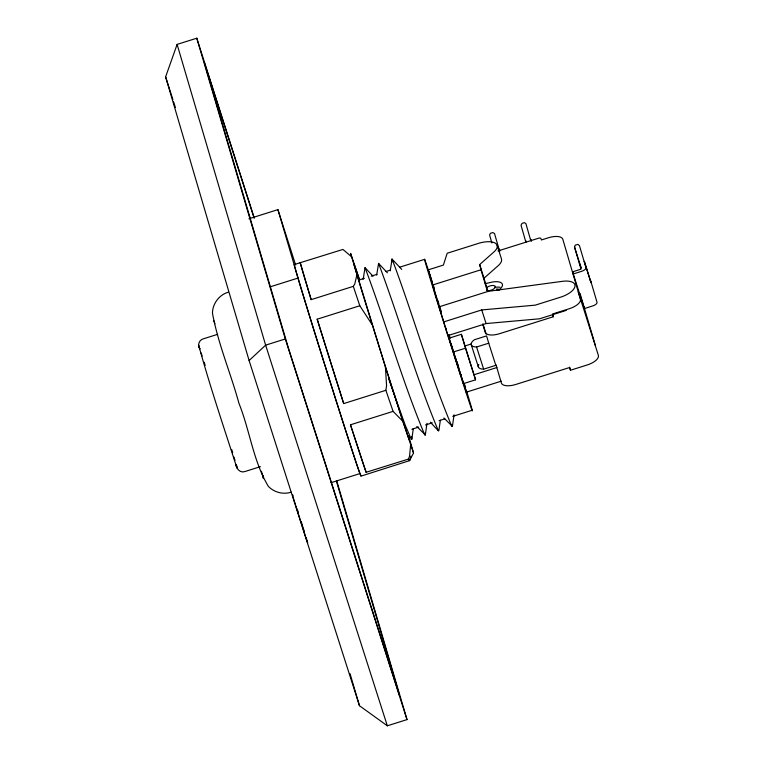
<?xml version="1.0" encoding="UTF-8"?>
<svg xmlns="http://www.w3.org/2000/svg" width="764" height="764" viewBox="0 0 764 764"><rect width="100%" height="100%" fill="white"/><g stroke="black" fill="none" stroke-linecap="round" stroke-linejoin="round"><path stroke-width="1.15" d="M198.774 346.035C198.143 342.988 200.139 339.732 203.128 338.901L217.616 334.336M410.621 445.059L409.552 456.28L408.339 459.126L366.118 472.286A111.095 1.003 72.5 0 1 351.153 426.904L350.475 424.794L393.097 411.366L402.771 421.231L413.544 453.023L409.542 460.644L360.942 476.134M388.532 378.505L405.006 424.612L411.28 439.31L411.806 439.185L413.286 428.747M416.81 426.484L425.338 434.926L426.99 423.323M440.36 420.219L438.87 430.667L438.355 430.781L430.352 422.225M443.884 417.956L452.412 426.398L454.055 414.795M363.139 279.385L365.03 267.658L373.052 276.215M376.671 275.116L378.572 263.399L387.386 272.815M390.203 270.857L392.104 259.13L401.73 269.406M393.097 411.366L385.868 390.299L386.574 385.724L385.4 366.892L350.59 253.39L359.577 279.767M356.845 275.04L354.763 284.017L353.321 286.357L311.158 299.641L310.719 298.208A111.095 1.003 72.5 0 1 300.252 262.692L294.197 264.602A111.095 1.003 72.5 0 0 330.287 382.306A111.095 1.003 72.5 0 0 360.665 474.893M409.695 460.415L410.898 456.165M574.576 247.259L575.139 245.234L577.956 244.356L579.475 245.712L585.931 267.629A5.138 2.225 -17.7 0 1 581.662 271.306L573.239 273.961L572.608 271.831L581.032 269.176L574.576 247.259L581.003 267.362M336.666 480.594L407.011 719.602L387.329 725.8L359.472 705.726L249.102 360.532L165.616 76.868L177.114 44.398L196.787 38.2L254.192 217.73M249.102 360.532L265.633 345.156L285.306 338.958L196.787 38.2M439.138 306.813L487.575 291.562L486.496 288.066A53.184 0.477 72.5 0 1 481.148 269.721L479.639 264.592L494.241 251.671A17.534 7.573 -17.7 0 0 495.253 243.153A17.534 7.573 -17.7 0 0 479.887 242.942L447.188 253.247L443.397 265.079L428.26 269.845L432.711 284.972A53.184 0.477 72.5 0 0 439.138 306.813L447.952 335.577L486.095 323.564L539.604 318.789L566.239 310.394M487.948 291.638L483.994 278.22L498.596 265.309A17.534 7.573 -17.7 0 0 501.509 259.053L497.154 245.416M228.073 292.249C219.077 294.942 212.535 303.766 212.459 313.144C218.084 343.924 230.766 373.252 238.989 403.449C249.857 430.485 253.276 461.361 268.374 486.401C274.114 492.408 283.263 494.766 291.17 492.188M248.921 218.771L277.924 209.632L295.639 265.032M300.252 262.692L342.95 249.436L351.421 256.637M270.169 286.834L298.065 278.048L277.924 209.632M358.736 280.082L364.418 278.297M371.237 276.148L376.919 274.362M386.011 271.497L390.557 270.064M399.648 267.199L424.65 259.33M385.868 390.299L343.695 403.583L343.198 402.036A111.095 1.003 72.5 0 1 317.776 321.138L317.184 319.19L359.796 305.762L372.125 324.652M432.711 284.972L481.148 269.721M443.588 321.95L481.731 309.936L535.239 305.151L561.884 296.766A17.534 7.573 -17.7 0 0 575.025 285.688A17.534 7.573 -17.7 0 0 561.741 281.419L487.537 291.428M448.85 338.242L461.38 334.298L475.58 379.813L463.471 383.633L450.941 343.81L456.366 360.856M552.764 314.653L553.375 316.735L499.446 333.725A13.303 5.74 -17.7 0 1 485.13 332.197L482.791 324.261M464.732 346.035L471.493 343.905M572.608 271.831L584.317 308.589L592.73 305.934A5.138 2.225 -17.7 0 0 597.009 302.257L590.553 280.34L589.493 278.717M453.358 352.003L465.467 348.193L461.38 334.298M476.583 347.009L488.731 343.189L486.582 335.893L474.434 339.722A10.887 4.699 -17.7 0 0 476.583 347.009L483.66 369.155L495.807 365.326L488.731 343.189M474.377 374.627L496.925 367.522M461.981 378.533L466.336 392.171L501.26 381.169M260.428 466.661L244.824 471.579C240.106 473.288 236.267 468.618 235.742 464.321C223.012 424.755 209.642 385.276 198.669 345.204M496.017 364.839L501.365 382.974A13.303 5.74 -17.7 0 0 515.671 384.502L569.61 367.513L570.479 370.234L587.296 364.944A13.332 5.759 -17.7 0 0 598.384 355.413L578.262 291.896M411.853 429.253L418.672 427.105M425.491 424.965L432.309 422.817M439.119 420.668L444.801 418.873M452.756 416.37L472.076 410.287M331.118 482.657L360.121 473.527A107.915 0.974 72.5 0 1 334.833 396.545A107.915 0.974 72.5 0 1 298.065 278.048M497.994 250.945L538.821 238.148A2.531 1.089 -17.7 0 1 540.807 238.292L541.418 239.972L548.476 237.747A13.332 5.759 -17.7 0 1 562.82 239.266L580.401 299.182A13.332 5.759 -17.7 0 1 569.314 308.713L552.506 314.004L553.375 316.735M485.14 283.683L489.609 282.67A12.549 5.415 -17.7 0 1 501.681 283.138A12.549 5.415 -17.7 0 1 498.052 290.511M408.339 459.126L409.542 460.644M451.887 426.522C428.986 371.896 413.018 314.548 392.104 259.13M438.355 430.781C415.454 376.155 399.476 318.808 378.572 263.399M424.822 435.041C401.921 380.415 385.944 323.077 365.03 267.658M199.958 348.718L198.974 346.837L199.738 348.919M526.033 241.472L525.785 240.822L525.995 241.701M235.742 464.321L237.174 468.236M579.589 263.399L579.408 262.978M292.44 494.499L292.908 495.788M307.615 542.803L306.202 538.677M213.901 320.842L214.913 323.783M499.857 250.745L499.264 249.074L499.57 250.286M531.381 241.271L530.693 239.285L530.894 240.163M201.133 352.978L202.135 355.995M353.321 286.357L359.796 305.762M350.475 424.794L366.166 472.41M456.719 361.964L461.055 375.439M305.858 537.627L295.534 505.023M204.179 362.222L205.201 365.354M402.771 421.231L385.4 366.892M580.621 266.531L581.127 268.107M475.58 379.813L465.467 348.193M456.442 362.165L461.064 376.509L460.434 374.35M479.639 264.592L483.994 278.22M481.731 309.936L486.095 323.564M482.943 323.946L486.133 333.916M471.245 344.707L478.331 366.854M428.26 269.845L440.952 311.798M439.472 306.058L441.277 311.693M448.84 335.367L449.557 337.621M448.248 335.377L452.565 348.9M455.086 356.788L458.524 367.876M254.145 218.218L204.341 62.457L288.219 347.429L399.457 695.345L336.466 481.33M285.306 338.958L407.011 719.602M387.329 725.8L265.633 345.156L177.114 44.398M165.616 76.868L172.874 99.578M173.609 101.851L175.424 107.533M456.089 361.066L448.029 335.138M297.244 509.13L298.208 512.128M317.184 319.19L343.695 403.583M301.159 521.478L302.773 526.635M303.117 527.762L304.521 532.279M294.092 500.305L295.248 504.078M231.693 449.509L232.686 452.737M579.656 263.866L580.115 265.404M306.221 537.866L306.746 539.604M293.309 497.708L293.834 499.436M233.994 457.092L234.968 460.367M580.048 293.433L595.366 345.404M583.686 306.459L584.317 308.589M569.562 367.112L570.479 370.234M457.063 361.83L458.706 367.398M460.663 374.083L463.471 383.633M449.012 335.549L449.643 337.717M437.887 300.663L438.832 303.9M445.613 327.651L446.281 329.914M408.883 436.788L413.544 453.023M300.328 262.864L311.158 299.641M350.046 673.695L359.472 705.726M261.441 471.264L263.465 478.541L262.835 475.256M499.675 251.49L494.509 233.517L492.799 232.562L490.373 233.326L489.6 235.054L491.863 242.923M530.741 240.526L525.918 223.671L524.457 222.62L522.041 223.374L521.038 225.265L525.852 242.121M307.004 540.463L307.567 542.45M292.488 494.862L293.051 496.839M236.162 464.464L236.878 467.453L236.601 465.352M391.875 259.254L392.362 261.699M198.821 346.207L198.927 347.018M452.212 424.603L452.412 426.398M425.147 433.131L425.338 434.926M411.509 436.502L411.806 439.185M486.343 287.885A5.081 2.196 -17.7 0 1 493.439 285.507A5.081 2.196 -17.7 0 1 494.041 288.706A5.081 2.196 -17.7 0 1 486.84 290.53M494.499 287.407A12.549 5.415 -17.7 0 1 500.105 287.254M496.638 288.983A8.891 3.839 -17.7 0 1 499.694 289.69M496.982 290.072A8.891 3.839 -17.7 0 1 498.72 290.282M483.66 369.155A10.887 4.699 -17.7 0 1 478.847 364.447M463.805 382.898A70.489 0.64 72.5 0 1 465.286 387.94M465.811 389.764A70.489 0.64 72.5 0 1 466.336 392.171M466.298 390.118A79.351 0.716 72.5 0 1 464.101 386.536A79.351 0.716 72.5 0 1 430.466 279.614A79.351 0.716 72.5 0 1 432.577 282.957M433.369 285.392A79.351 0.716 72.5 0 1 434.353 288.448M449.156 334.928A79.351 0.716 72.5 0 1 450.187 338.223M464.617 384.626A79.351 0.716 72.5 0 1 465.648 387.988M408.291 435.461A92.683 0.84 72.5 0 1 378.104 343.389A92.683 0.84 72.5 0 1 359.548 280.13M584.498 261.851L584.288 261.278L591.04 282.776L584.498 261.851"/></g></svg>
